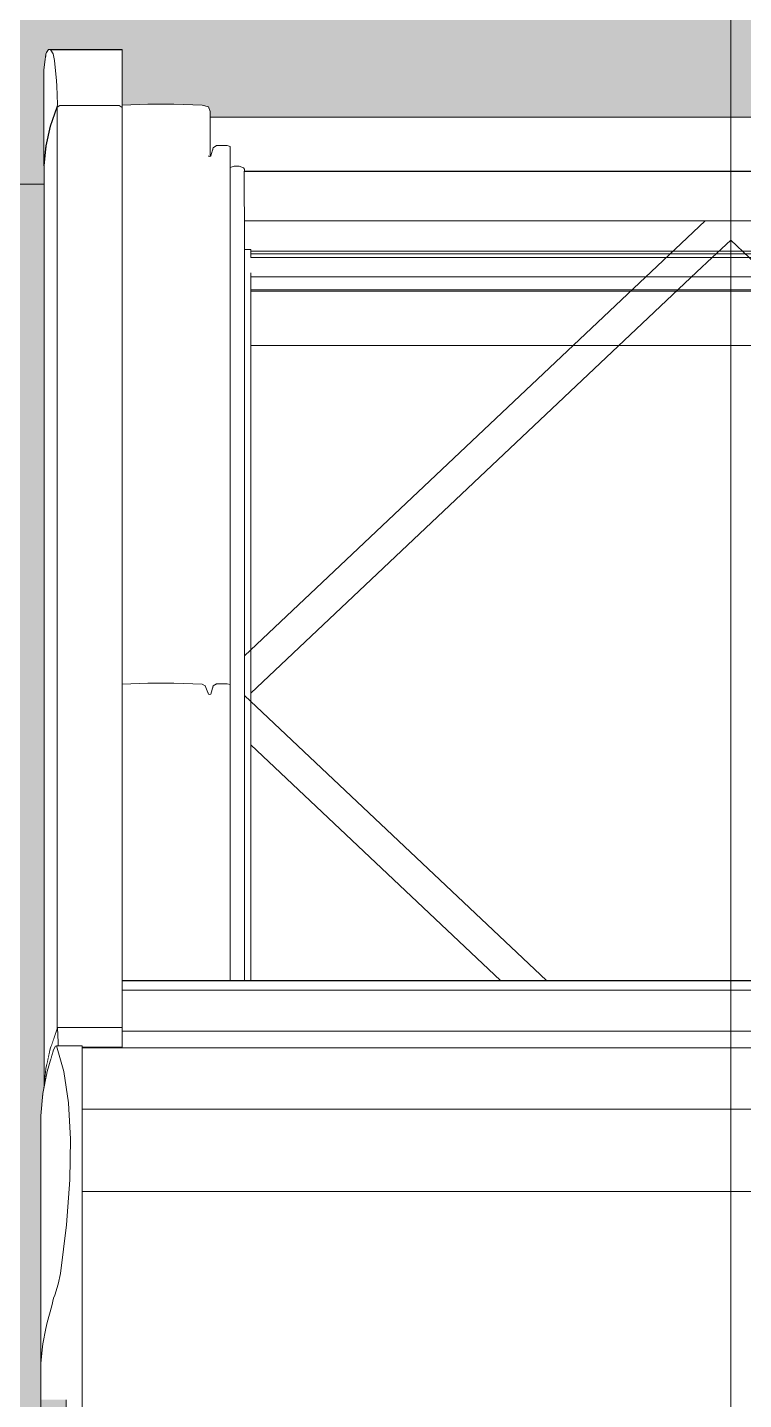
# Model space of a CAD drawing. Header units: metres. Extents: x -208 to 1512, y -277 to 123.
# Drawn here: x 16.206 to 16.65, y -2.953 to -2.102 of the extents above; entities that cross this region are included whole.
import ezdxf

# ---------------------------------------------------------------- set-up
doc = ezdxf.new("R2010")
doc.units = ezdxf.units.M
doc.header["$MEASUREMENT"] = 0
doc.linetypes.add('Wipeout_Contour', pattern=[1, 0, -1])
doc.layers.add('325 Dachfenster', color=7, linetype='Continuous')
doc.layers.add('330 Dachaufbau', color=7, linetype='Continuous')

# ---------------------------------------------------------------- blocks, each defined once
blk = doc.blocks.new('Dachfläche_22_4', base_point=(12.655, -4.6))
at = {"layer": '330 Dachaufbau', "linetype": 'Continuous', "lineweight": 0, "true_color": 0x000000}
h = blk.add_hatch(color=18, dxfattribs=at)
h.paths.add_polyline_path([(18.84003, -4.5), (18.83988, -4.54333), (18.83969, -4.6), (18.97043, -4.6), (18.98599, 0.07), (17.955, 0.07), (17.955, -0.77152), (16.205, -0.77152), (16.205, 0.07), (15.195, 0.07), (15.195, -0.4), (15.505, -0.4), (15.505, -0.73528), (12.655, -0.73528), (12.655, -4.5)])
h.paths.add_polyline_path([(17.93, -3.79873), (16.23, -3.79873), (16.23, -2.1975), (17.93, -2.1975)], flags=0)
h.paths.add_polyline_path([(14.99185, -2.1975), (14.99185, -3.79873), (13.29185, -3.79873), (13.29185, -2.1975)], flags=0)
at = {"color": 254, "linetype": 'Wipeout_Contour', "lineweight": 0, "ltscale": 68.932781}
blk.add_wipeout([(17.93, -2.22224), (17.93, -2.1975), (16.23, -2.1975), (16.23, -2.22224)], dxfattribs=at).dxf.layer = '330 Dachaufbau'
at = {"color": 254, "linetype": 'Wipeout_Contour', "lineweight": 0, "ltscale": 68.962485}
blk.add_wipeout([(17.93, -2.27528), (17.93, -2.2576), (16.23, -2.2576), (16.23, -2.27528)], dxfattribs=at).dxf.layer = '330 Dachaufbau'
at = {"layer": '330 Dachaufbau', "color": 7, "linetype": 'Continuous', "lineweight": 18, "flags": 128}
for points in [[(17.93, -2.1975), (16.23, -2.1975)], [(16.23, -2.27528), (17.93, -2.27528)]]:
    blk.add_lwpolyline(points, dxfattribs=at)
at = {"color": 254, "linetype": 'Wipeout_Contour', "lineweight": 0, "ltscale": 68.948603}
blk.add_wipeout([(17.93, -2.2576), (17.93, -2.22224), (16.23, -2.22224), (16.23, -2.2576)], dxfattribs=at).dxf.layer = '330 Dachaufbau'
at = {"layer": '330 Dachaufbau', "color": 7, "linetype": 'Continuous', "lineweight": 18, "flags": 128}
blk.add_lwpolyline([(16.23, -2.1975), (16.23, -3.79873)], dxfattribs=at)
blk = doc.blocks.new('DF Marker 27[474]_4', base_point=(16.64185, -2.22182))
at = {"layer": '325 Dachfenster', "color": 7, "linetype": 'Continuous', "lineweight": 13}
blk.add_line((16.64185, 1.53443), (16.64185, -4.11337), dxfattribs=at)
blk = doc.blocks.new('VELUX SlopeRoofBundle[16]_4')
at = {"color": 254, "linetype": 'Wipeout_Contour', "lineweight": 0, "ltscale": 65.760954}
blk.add_wipeout([(16.22415, -2.13852), (16.22415, -2.15157), (16.22458, -2.15046), (16.22466, -2.15004)], dxfattribs=at).dxf.layer = '325 Dachfenster'
at = {"color": 254, "linetype": 'Wipeout_Contour', "lineweight": 0, "ltscale": 134.351918}
blk.add_wipeout([(16.34035, -2.2132), (16.34045, -2.21347), (16.34045, -2.21425), (16.94325, -2.21425), (16.94325, -2.21347), (16.94335, -2.2132), (16.94335, -2.21235), (16.34035, -2.21235)], dxfattribs=at).dxf.layer = '325 Dachfenster'
at = {"color": 254, "linetype": 'Wipeout_Contour', "lineweight": 0, "ltscale": 67.192939}
blk.add_wipeout([(16.34045, -2.22217), (16.94325, -2.22217), (16.94325, -2.2221), (16.34045, -2.2221)], dxfattribs=at).dxf.layer = '325 Dachfenster'
at = {"color": 254, "linetype": 'Wipeout_Contour', "lineweight": 0, "ltscale": 65.9504}
blk.add_wipeout([(16.28055, -2.50891), (16.26465, -2.50942), (16.26465, -2.69331), (16.28055, -2.69331)], dxfattribs=at).dxf.layer = '325 Dachfenster'
at = {"color": 254, "linetype": 'Wipeout_Contour', "lineweight": 0, "ltscale": 66.119308}
blk.add_wipeout([(16.31435, -2.50947), (16.31435, -2.69331), (16.31615, -2.69331), (16.31615, -2.51053)], dxfattribs=at).dxf.layer = '325 Dachfenster'
at = {"color": 254, "linetype": 'Wipeout_Contour', "lineweight": 0, "ltscale": 66.179732}
blk.add_wipeout([(16.32975, -2.50919), (16.32975, -2.69331), (16.33165, -2.69331), (16.33165, -2.50968)], dxfattribs=at).dxf.layer = '325 Dachfenster'
at = {"color": 254, "linetype": 'Wipeout_Contour', "lineweight": 0, "ltscale": 82.217731}
blk.add_wipeout([(16.21425, -2.93084), (16.2152, -2.92221), (16.21555, -2.91864), (16.21555, -2.76329), (16.21425, -2.77719)], dxfattribs=at).dxf.layer = '325 Dachfenster'
at = {"color": 254, "linetype": 'Wipeout_Contour', "lineweight": 0, "ltscale": 66.001471}
blk.add_wipeout([(16.21424, -2.94434), (16.21423, -2.95311), (16.23985, -2.95311), (16.23985, -2.94434)], dxfattribs=at).dxf.layer = '325 Dachfenster'
at = {"color": 254, "linetype": 'Wipeout_Contour', "lineweight": 0, "ltscale": 67.18753}
blk.add_wipeout([(16.34035, -2.21235), (16.94335, -2.21235), (16.94335, -2.2115), (16.34035, -2.2115)], dxfattribs=at).dxf.layer = '325 Dachfenster'
at = {"color": 254, "linetype": 'Wipeout_Contour', "lineweight": 0, "ltscale": 67.192207}
blk.add_wipeout([(16.34045, -2.21934), (16.34045, -2.2221), (16.94325, -2.2221), (16.94325, -2.21934)], dxfattribs=at).dxf.layer = '325 Dachfenster'
at = {"color": 254, "linetype": 'Wipeout_Contour', "lineweight": 0, "ltscale": 66.080564}
blk.add_wipeout([(16.29675, -2.50891), (16.29675, -2.69331), (16.31435, -2.69331), (16.31435, -2.50947)], dxfattribs=at).dxf.layer = '325 Dachfenster'
at = {"color": 254, "linetype": 'Wipeout_Contour', "lineweight": 0, "ltscale": 82.206001}
blk.add_wipeout([(16.21555, -2.76329), (16.21555, -2.91864), (16.21747, -2.90906), (16.21815, -2.90528), (16.21815, -2.74963)], dxfattribs=at).dxf.layer = '325 Dachfenster'
at = {"color": 254, "linetype": 'Wipeout_Contour', "lineweight": 0, "ltscale": 67.647516}
blk.add_wipeout([(16.23985, -2.95926), (17.04385, -2.95926), (17.04385, -2.95177), (16.23985, -2.95177)], dxfattribs=at).dxf.layer = '325 Dachfenster'
at = {"color": 254, "linetype": 'Wipeout_Contour', "lineweight": 0, "ltscale": 67.189046}
blk.add_wipeout([(16.34045, -2.21531), (16.94325, -2.21531), (16.94325, -2.21425), (16.34045, -2.21425)], dxfattribs=at).dxf.layer = '325 Dachfenster'
at = {"color": 254, "linetype": 'Wipeout_Contour', "lineweight": 0, "ltscale": 66.013343}
blk.add_wipeout([(16.28055, -2.69331), (16.29675, -2.69331), (16.29675, -2.50891), (16.28055, -2.50891)], dxfattribs=at).dxf.layer = '325 Dachfenster'
at = {"color": 254, "linetype": 'Wipeout_Contour', "lineweight": 0, "ltscale": 66.130721}
blk.add_wipeout([(16.31615, -2.51053), (16.31615, -2.69331), (16.31815, -2.69331), (16.31815, -2.51569)], dxfattribs=at).dxf.layer = '325 Dachfenster'
at = {"color": 254, "linetype": 'Wipeout_Contour', "lineweight": 0, "ltscale": 132.041286}
blk.add_wipeout([(16.21422, -2.86684), (16.21422, -2.95834), (16.21422, -2.96046), (16.21423, -2.95311), (16.21424, -2.94434), (16.21425, -2.93084), (16.21425, -2.81162), (16.21425, -2.79316)], dxfattribs=at).dxf.layer = '325 Dachfenster'
at = {"color": 254, "linetype": 'Wipeout_Contour', "lineweight": 0, "ltscale": 65.7979}
blk.add_wipeout([(16.26465, -2.50942), (16.28055, -2.50891), (16.28055, -2.17519), (16.26465, -2.1757)], dxfattribs=at).dxf.layer = '325 Dachfenster'
at = {"color": 254, "linetype": 'Wipeout_Contour', "lineweight": 0, "ltscale": 67.189492}
blk.add_wipeout([(16.34045, -2.21531), (16.34045, -2.21595), (16.94325, -2.21595), (16.94325, -2.21531)], dxfattribs=at).dxf.layer = '325 Dachfenster'
at = {"color": 254, "linetype": 'Wipeout_Contour', "lineweight": 0, "ltscale": 66.136621}
blk.add_wipeout([(16.31895, -2.51591), (16.31895, -2.69331), (16.31975, -2.69331), (16.31975, -2.51562)], dxfattribs=at).dxf.layer = '325 Dachfenster'
at = {"color": 254, "linetype": 'Wipeout_Contour', "lineweight": 0, "ltscale": 82.216507}
blk.add_wipeout([(16.21815, -2.74963), (16.21815, -2.90528), (16.22114, -2.89492), (16.22225, -2.89025), (16.22225, -2.73614)], dxfattribs=at).dxf.layer = '325 Dachfenster'
at = {"color": 254, "linetype": 'Wipeout_Contour', "lineweight": 0, "ltscale": 65.994686}
blk.add_wipeout([(16.21425, -2.93402), (16.21424, -2.94434), (16.23985, -2.94434), (16.23985, -2.93402)], dxfattribs=at).dxf.layer = '325 Dachfenster'
at = {"layer": '325 Dachfenster', "linetype": 'Continuous', "lineweight": 0, "flags": 128}
for points in [[(16.21425, -2.77853), (16.21425, -2.79316)], [(16.21422, -2.86684), (16.21425, -2.79316)]]:
    blk.add_lwpolyline(points, dxfattribs=at)
at = {"color": 254, "linetype": 'Wipeout_Contour', "lineweight": 0, "ltscale": 67.186012}
blk.add_wipeout([(16.34035, -2.2115), (16.94335, -2.2115), (16.94335, -2.20648), (16.34035, -2.20648)], dxfattribs=at).dxf.layer = '325 Dachfenster'
at = {"color": 254, "linetype": 'Wipeout_Contour', "lineweight": 0, "ltscale": 67.190761}
blk.add_wipeout([(16.34045, -2.21934), (16.94325, -2.21934), (16.94325, -2.21666), (16.34045, -2.21666)], dxfattribs=at).dxf.layer = '325 Dachfenster'
at = {"color": 254, "linetype": 'Wipeout_Contour', "lineweight": 0, "ltscale": 66.133433}
blk.add_wipeout([(16.31815, -2.51569), (16.31815, -2.69331), (16.31895, -2.69331), (16.31895, -2.51591)], dxfattribs=at).dxf.layer = '325 Dachfenster'
at = {"color": 254, "linetype": 'Wipeout_Contour', "lineweight": 0, "ltscale": 198.423023}
blk.add_wipeout([(16.22225, -2.73614), (16.22225, -2.89025), (16.22302, -2.88834), (16.2251, -2.88148), (16.22642, -2.8749), (16.23016, -2.84478), (16.23224, -2.81692), (16.23267, -2.79154), (16.23139, -2.76905), (16.2285, -2.74968), (16.224, -2.73369), (16.22336, -2.73398)], dxfattribs=at).dxf.layer = '325 Dachfenster'
at = {"color": 254, "linetype": 'Wipeout_Contour', "lineweight": 0, "ltscale": 65.885989}
blk.add_wipeout([(16.21745, -2.74788), (16.21615, -2.76012), (16.21615, -2.76014), (16.21745, -2.75331)], dxfattribs=at).dxf.layer = '325 Dachfenster'
at = {"color": 254, "linetype": 'Wipeout_Contour', "lineweight": 0, "ltscale": 82.961972}
blk.add_wipeout([(16.21425, -2.93402), (16.23985, -2.93402), (16.23985, -2.92221), (16.2152, -2.92221), (16.21425, -2.93084)], dxfattribs=at).dxf.layer = '325 Dachfenster'
at = {"color": 254, "linetype": 'Wipeout_Contour', "lineweight": 0, "ltscale": 67.641852}
blk.add_wipeout([(17.04385, -2.94307), (16.23985, -2.94307), (16.23985, -2.95177), (17.04385, -2.95177)], dxfattribs=at).dxf.layer = '325 Dachfenster'
at = {"color": 254, "linetype": 'Wipeout_Contour', "lineweight": 0, "ltscale": 67.189848}
blk.add_wipeout([(16.34045, -2.21595), (16.34045, -2.21666), (16.94325, -2.21666), (16.94325, -2.21595)], dxfattribs=at).dxf.layer = '325 Dachfenster'
at = {"color": 254, "linetype": 'Wipeout_Contour', "lineweight": 0, "ltscale": 66.143292}
blk.add_wipeout([(16.31975, -2.51562), (16.31975, -2.69331), (16.32105, -2.69331), (16.32105, -2.51046)], dxfattribs=at).dxf.layer = '325 Dachfenster'
at = {"color": 254, "linetype": 'Wipeout_Contour', "lineweight": 0, "ltscale": 65.603653}
blk.add_wipeout([(16.23985, -2.73369), (16.224, -2.73369), (16.2285, -2.74968), (16.23985, -2.74968)], dxfattribs=at).dxf.layer = '325 Dachfenster'
at = {"color": 254, "linetype": 'Wipeout_Contour', "lineweight": 0, "ltscale": 65.691355}
blk.add_wipeout([(16.23016, -2.84478), (16.22642, -2.8749), (16.23985, -2.8749), (16.23985, -2.84478)], dxfattribs=at).dxf.layer = '325 Dachfenster'
at = {"color": 254, "linetype": 'Wipeout_Contour', "lineweight": 0, "ltscale": 82.886894}
blk.add_wipeout([(16.21555, -2.91864), (16.2152, -2.92221), (16.23985, -2.92221), (16.23985, -2.90906), (16.21747, -2.90906)], dxfattribs=at).dxf.layer = '325 Dachfenster'
at = {"color": 254, "linetype": 'Wipeout_Contour', "lineweight": 0, "ltscale": 67.635245}
blk.add_wipeout([(17.04385, -2.93282), (16.23985, -2.93282), (16.23985, -2.94307), (17.04385, -2.94307)], dxfattribs=at).dxf.layer = '325 Dachfenster'
at = {"color": 254, "linetype": 'Wipeout_Contour', "lineweight": 0, "ltscale": 66.146398}
blk.add_wipeout([(16.32105, -2.69331), (16.32315, -2.69331), (16.32315, -2.50919), (16.32105, -2.51046)], dxfattribs=at).dxf.layer = '325 Dachfenster'
at = {"color": 254, "linetype": 'Wipeout_Contour', "lineweight": 0, "ltscale": 82.564055}
blk.add_wipeout([(16.21745, -2.75331), (16.21815, -2.74963), (16.22015, -2.74305), (16.22015, -2.73571), (16.21745, -2.74788)], dxfattribs=at).dxf.layer = '325 Dachfenster'
at = {"color": 254, "linetype": 'Wipeout_Contour', "lineweight": 0, "ltscale": 65.953516}
blk.add_wipeout([(16.23985, -2.73461), (16.23985, -2.7349), (16.26465, -2.7349), (16.26465, -2.73461)], dxfattribs=at).dxf.layer = '325 Dachfenster'
at = {"color": 254, "linetype": 'Wipeout_Contour', "lineweight": 0, "ltscale": 65.651763}
blk.add_wipeout([(16.2285, -2.74968), (16.23139, -2.76905), (16.23985, -2.76905), (16.23985, -2.74968)], dxfattribs=at).dxf.layer = '325 Dachfenster'
at = {"color": 254, "linetype": 'Wipeout_Contour', "lineweight": 0, "ltscale": 82.796821}
blk.add_wipeout([(16.21815, -2.90528), (16.21747, -2.90906), (16.23985, -2.90906), (16.23985, -2.89492), (16.22114, -2.89492)], dxfattribs=at).dxf.layer = '325 Dachfenster'
at = {"color": 254, "linetype": 'Wipeout_Contour', "lineweight": 0, "ltscale": 67.627599}
blk.add_wipeout([(17.04385, -2.92108), (16.23985, -2.92108), (16.23985, -2.93282), (17.04385, -2.93282)], dxfattribs=at).dxf.layer = '325 Dachfenster'
at = {"layer": '325 Dachfenster', "linetype": 'Continuous', "lineweight": 0, "flags": 128}
blk.add_lwpolyline([(16.21422, -2.86684), (16.21422, -2.95834)], dxfattribs=at)
at = {"color": 254, "linetype": 'Wipeout_Contour', "lineweight": 0, "ltscale": 65.975658}
blk.add_wipeout([(16.31815, -2.18197), (16.31615, -2.17681), (16.31615, -2.51053), (16.31815, -2.51569)], dxfattribs=at).dxf.layer = '325 Dachfenster'
at = {"color": 254, "linetype": 'Wipeout_Contour', "lineweight": 0, "ltscale": 66.162569}
blk.add_wipeout([(16.32975, -2.50919), (16.32315, -2.50919), (16.32315, -2.69331), (16.32975, -2.69331)], dxfattribs=at).dxf.layer = '325 Dachfenster'
at = {"color": 254, "linetype": 'Wipeout_Contour', "lineweight": 0, "ltscale": 114.449141}
blk.add_wipeout([(16.22415, -2.72376), (16.22015, -2.73571), (16.22015, -2.74305), (16.22225, -2.73614), (16.22336, -2.73398), (16.224, -2.73369), (16.22415, -2.73369)], dxfattribs=at).dxf.layer = '325 Dachfenster'
at = {"color": 254, "linetype": 'Wipeout_Contour', "lineweight": 0, "ltscale": 65.771942}
blk.add_wipeout([(16.23139, -2.76905), (16.23267, -2.79154), (16.23985, -2.79154), (16.23985, -2.76905)], dxfattribs=at).dxf.layer = '325 Dachfenster'
at = {"color": 254, "linetype": 'Wipeout_Contour', "lineweight": 0, "ltscale": 82.754429}
blk.add_wipeout([(16.22225, -2.89025), (16.22114, -2.89492), (16.23985, -2.89492), (16.23985, -2.88834), (16.22302, -2.88834)], dxfattribs=at).dxf.layer = '325 Dachfenster'
at = {"color": 254, "linetype": 'Wipeout_Contour', "lineweight": 0, "ltscale": 65.928328}
blk.add_wipeout([(16.29675, -2.17519), (16.29675, -2.50891), (16.31435, -2.50947), (16.31435, -2.17575)], dxfattribs=at).dxf.layer = '325 Dachfenster'
at = {"color": 254, "linetype": 'Wipeout_Contour', "lineweight": 0, "ltscale": 66.027615}
blk.add_wipeout([(16.32975, -2.1755), (16.32975, -2.50919), (16.33165, -2.50968), (16.33165, -2.176)], dxfattribs=at).dxf.layer = '325 Dachfenster'
at = {"color": 254, "linetype": 'Wipeout_Contour', "lineweight": 0, "ltscale": 98.652842}
blk.add_wipeout([(16.22415, -2.72376), (16.22415, -2.73369), (16.22505, -2.73369), (16.22505, -2.73166), (16.22469, -2.72249), (16.2246, -2.72258)], dxfattribs=at).dxf.layer = '325 Dachfenster'
at = {"color": 254, "linetype": 'Wipeout_Contour', "lineweight": 0, "ltscale": 67.515857}
blk.add_wipeout([(16.23985, -2.75102), (16.23985, -2.77223), (17.04385, -2.77223), (17.04385, -2.75102)], dxfattribs=at).dxf.layer = '325 Dachfenster'
at = {"color": 254, "linetype": 'Wipeout_Contour', "lineweight": 0, "ltscale": 65.881566}
blk.add_wipeout([(16.23985, -2.79154), (16.23267, -2.79154), (16.23224, -2.81692), (16.23985, -2.81692)], dxfattribs=at).dxf.layer = '325 Dachfenster'
at = {"color": 254, "linetype": 'Wipeout_Contour', "lineweight": 0, "ltscale": 65.853453}
blk.add_wipeout([(16.22302, -2.88834), (16.23985, -2.88834), (16.23985, -2.88148), (16.2251, -2.88148)], dxfattribs=at).dxf.layer = '325 Dachfenster'
at = {"color": 254, "linetype": 'Wipeout_Contour', "lineweight": 0, "ltscale": 67.609726}
blk.add_wipeout([(17.04385, -2.89407), (16.23985, -2.89407), (16.23985, -2.90814), (17.04385, -2.90814)], dxfattribs=at).dxf.layer = '325 Dachfenster'
at = {"color": 254, "linetype": 'Wipeout_Contour', "lineweight": 0, "ltscale": 65.86137}
blk.add_wipeout([(16.28055, -2.17519), (16.28055, -2.50891), (16.29675, -2.50891), (16.29675, -2.17519)], dxfattribs=at).dxf.layer = '325 Dachfenster'
at = {"color": 254, "linetype": 'Wipeout_Contour', "lineweight": 0, "ltscale": 65.966964}
blk.add_wipeout([(16.31435, -2.17575), (16.31435, -2.50947), (16.31615, -2.51053), (16.31615, -2.17681)], dxfattribs=at).dxf.layer = '325 Dachfenster'
at = {"color": 254, "linetype": 'Wipeout_Contour', "lineweight": 0, "ltscale": 65.910173}
blk.add_wipeout([(16.26465, -2.72249), (16.22469, -2.72249), (16.22505, -2.73166), (16.26465, -2.73166)], dxfattribs=at).dxf.layer = '325 Dachfenster'
at = {"color": 254, "linetype": 'Wipeout_Contour', "lineweight": 0, "ltscale": 67.522914}
blk.add_wipeout([(16.23985, -2.77223), (16.23985, -2.77308), (17.04385, -2.77308), (17.04385, -2.77223)], dxfattribs=at).dxf.layer = '325 Dachfenster'
at = {"color": 254, "linetype": 'Wipeout_Contour', "lineweight": 0, "ltscale": 65.739908}
blk.add_wipeout([(16.23016, -2.84478), (16.23985, -2.84478), (16.23985, -2.81692), (16.23224, -2.81692)], dxfattribs=at).dxf.layer = '325 Dachfenster'
at = {"color": 254, "linetype": 'Wipeout_Contour', "lineweight": 0, "ltscale": 65.886124}
blk.add_wipeout([(16.22642, -2.8749), (16.2251, -2.88148), (16.23985, -2.88148), (16.23985, -2.8749)], dxfattribs=at).dxf.layer = '325 Dachfenster'
at = {"color": 254, "linetype": 'Wipeout_Contour', "lineweight": 0, "ltscale": 67.602704}
blk.add_wipeout([(16.23985, -2.89407), (17.04385, -2.89407), (17.04385, -2.88799), (16.23985, -2.88799)], dxfattribs=at).dxf.layer = '325 Dachfenster'
at = {"color": 254, "linetype": 'Wipeout_Contour', "lineweight": 0, "ltscale": 67.619048}
blk.add_wipeout([(17.04385, -2.90814), (16.23985, -2.90814), (16.23985, -2.92108), (17.04385, -2.92108)], dxfattribs=at).dxf.layer = '325 Dachfenster'
at = {"color": 254, "linetype": 'Wipeout_Contour', "lineweight": 0, "ltscale": 65.692303}
blk.add_wipeout([(16.26465, -2.1757), (16.28055, -2.17519), (16.28055, -2.14987), (16.26465, -2.15039)], dxfattribs=at).dxf.layer = '325 Dachfenster'
at = {"color": 254, "linetype": 'Wipeout_Contour', "lineweight": 0, "ltscale": 99.539151}
blk.add_wipeout([(16.31825, -2.182), (16.31815, -2.18197), (16.31815, -2.51569), (16.31895, -2.51591), (16.31895, -2.18222), (16.31825, -2.18204)], dxfattribs=at).dxf.layer = '325 Dachfenster'
at = {"color": 254, "linetype": 'Wipeout_Contour', "lineweight": 0, "ltscale": 99.174808}
blk.add_wipeout([(16.22505, -2.73166), (16.22505, -2.73369), (16.23985, -2.73369), (16.23985, -2.73461), (16.26465, -2.73461), (16.26465, -2.73166)], dxfattribs=at).dxf.layer = '325 Dachfenster'
at = {"color": 254, "linetype": 'Wipeout_Contour', "lineweight": 0, "ltscale": 67.564624}
blk.add_wipeout([(17.04385, -2.82399), (16.23985, -2.82399), (16.23985, -2.8457), (17.04385, -2.8457)], dxfattribs=at).dxf.layer = '325 Dachfenster'
at = {"color": 254, "linetype": 'Wipeout_Contour', "lineweight": 0, "ltscale": 67.598412}
blk.add_wipeout([(16.23985, -2.88799), (17.04385, -2.88799), (17.04385, -2.88155), (16.23985, -2.88155)], dxfattribs=at).dxf.layer = '325 Dachfenster'
at = {"color": 254, "linetype": 'Wipeout_Contour', "lineweight": 0, "ltscale": 232.112633}
blk.add_wipeout([(16.21615, -2.18793), (16.21635, -2.18808), (16.21635, -2.18793), (16.21765, -2.17569), (16.22035, -2.16352), (16.22435, -2.15157), (16.22615, -2.15061), (16.26295, -2.15061), (16.26465, -2.15186), (16.26465, -2.15046), (16.22458, -2.15046), (16.22415, -2.15157), (16.22015, -2.16352), (16.21745, -2.17569)], dxfattribs=at).dxf.layer = '325 Dachfenster'
at = {"color": 254, "linetype": 'Wipeout_Contour', "lineweight": 0, "ltscale": 65.75711}
blk.add_wipeout([(16.29675, -2.14987), (16.28055, -2.14987), (16.28055, -2.17519), (16.29675, -2.17519)], dxfattribs=at).dxf.layer = '325 Dachfenster'
at = {"color": 254, "linetype": 'Wipeout_Contour', "lineweight": 0, "ltscale": 65.98657}
blk.add_wipeout([(16.31895, -2.18222), (16.31895, -2.51591), (16.31975, -2.51562), (16.31975, -2.18194)], dxfattribs=at).dxf.layer = '325 Dachfenster'
at = {"color": 254, "linetype": 'Wipeout_Contour', "lineweight": 0, "ltscale": 67.493973}
blk.add_wipeout([(16.26465, -2.73042), (17.01905, -2.73042), (17.01905, -2.72811), (16.26465, -2.72811)], dxfattribs=at).dxf.layer = '325 Dachfenster'
at = {"color": 254, "linetype": 'Wipeout_Contour', "lineweight": 0, "ltscale": 67.503568}
blk.add_wipeout([(16.23985, -2.7349), (16.23985, -2.75102), (17.04385, -2.75102), (17.04385, -2.7349)], dxfattribs=at).dxf.layer = '325 Dachfenster'
at = {"color": 254, "linetype": 'Wipeout_Contour', "lineweight": 0, "ltscale": 67.54782}
blk.add_wipeout([(17.04385, -2.79656), (16.23985, -2.79656), (16.23985, -2.82293), (17.04385, -2.82293)], dxfattribs=at).dxf.layer = '325 Dachfenster'
at = {"color": 254, "linetype": 'Wipeout_Contour', "lineweight": 0, "ltscale": 67.58215}
blk.add_wipeout([(16.23985, -2.8457), (16.23985, -2.87547), (17.04385, -2.87547), (17.04385, -2.8457)], dxfattribs=at).dxf.layer = '325 Dachfenster'
at = {"color": 254, "linetype": 'Wipeout_Contour', "lineweight": 0, "ltscale": 81.66581}
blk.add_wipeout([(16.21615, -2.12852), (16.21615, -2.18793), (16.21745, -2.17569), (16.21745, -2.11886), (16.21692, -2.12203)], dxfattribs=at).dxf.layer = '325 Dachfenster'
at = {"color": 254, "linetype": 'Wipeout_Contour', "lineweight": 0, "ltscale": 65.988262}
blk.add_wipeout([(16.31975, -2.18194), (16.31975, -2.51562), (16.32105, -2.51046), (16.32105, -2.17678)], dxfattribs=at).dxf.layer = '325 Dachfenster'
at = {"color": 254, "linetype": 'Wipeout_Contour', "lineweight": 0, "ltscale": 67.531193}
blk.add_wipeout([(16.23985, -2.77308), (16.23985, -2.79656), (17.04385, -2.79656), (17.04385, -2.77308)], dxfattribs=at).dxf.layer = '325 Dachfenster'
at = {"color": 254, "linetype": 'Wipeout_Contour', "lineweight": 0, "ltscale": 67.556764}
blk.add_wipeout([(16.23985, -2.82321), (16.23985, -2.82378), (17.04385, -2.82378), (17.04385, -2.82321)], dxfattribs=at).dxf.layer = '325 Dachfenster'
at = {"color": 254, "linetype": 'Wipeout_Contour', "lineweight": 0, "ltscale": 67.594121}
blk.add_wipeout([(17.04385, -2.87547), (16.23985, -2.87547), (16.23985, -2.88155), (17.04385, -2.88155)], dxfattribs=at).dxf.layer = '325 Dachfenster'
at = {"layer": '325 Dachfenster', "linetype": 'Continuous', "lineweight": 0, "flags": 128}
for points in [[(16.31615, -2.51053), (16.31435, -2.50947)], [(16.31895, -2.51591), (16.31815, -2.51569)], [(16.31975, -2.51562), (16.31895, -2.51591)], [(16.23985, -2.77308), (17.04385, -2.77308)]]:
    blk.add_lwpolyline(points, dxfattribs=at)
at = {"color": 254, "linetype": 'Wipeout_Contour', "lineweight": 0, "ltscale": 98.267395}
blk.add_wipeout([(16.21745, -2.17569), (16.22015, -2.16352), (16.22015, -2.11619), (16.21916, -2.11589), (16.21785, -2.11774), (16.21745, -2.11886)], dxfattribs=at).dxf.layer = '325 Dachfenster'
at = {"color": 254, "linetype": 'Wipeout_Contour', "lineweight": 0, "ltscale": 65.993929}
blk.add_wipeout([(16.32315, -2.1755), (16.32105, -2.17678), (16.32105, -2.51046), (16.32315, -2.50919)], dxfattribs=at).dxf.layer = '325 Dachfenster'
at = {"color": 254, "linetype": 'Wipeout_Contour', "lineweight": 0, "ltscale": 67.557022}
blk.add_wipeout([(17.04385, -2.82378), (16.23985, -2.82378), (16.23985, -2.82399), (17.04385, -2.82399)], dxfattribs=at).dxf.layer = '325 Dachfenster'
at = {"layer": '325 Dachfenster', "linetype": 'Continuous', "lineweight": 0, "flags": 128}
blk.add_lwpolyline([(16.31815, -2.51569), (16.31615, -2.51053)], dxfattribs=at)
at = {"color": 254, "linetype": 'Wipeout_Contour', "lineweight": 0, "ltscale": 65.534277}
blk.add_wipeout([(16.22282, -2.1228), (16.22403, -2.13533), (16.26465, -2.13533), (16.26465, -2.1228)], dxfattribs=at).dxf.layer = '325 Dachfenster'
at = {"color": 254, "linetype": 'Wipeout_Contour', "lineweight": 0, "ltscale": 49.828371}
blk.add_wipeout([(16.31435, -2.17575), (16.31815, -2.1515), (16.31435, -2.15044)], dxfattribs=at).dxf.layer = '325 Dachfenster'
at = {"color": 254, "linetype": 'Wipeout_Contour', "lineweight": 0, "ltscale": 81.855329}
blk.add_wipeout([(16.21635, -2.18793), (16.21635, -2.75824), (16.21745, -2.74788), (16.21765, -2.74698), (16.21765, -2.17569)], dxfattribs=at).dxf.layer = '325 Dachfenster'
at = {"color": 254, "linetype": 'Wipeout_Contour', "lineweight": 0, "ltscale": 66.011102}
blk.add_wipeout([(16.32975, -2.1755), (16.32315, -2.1755), (16.32315, -2.50919), (16.32975, -2.50919)], dxfattribs=at).dxf.layer = '325 Dachfenster'
at = {"color": 254, "linetype": 'Wipeout_Contour', "lineweight": 0, "ltscale": 67.556476}
blk.add_wipeout([(16.23985, -2.82293), (16.23985, -2.82321), (17.04385, -2.82321), (17.04385, -2.82293)], dxfattribs=at).dxf.layer = '325 Dachfenster'
at = {"layer": '325 Dachfenster', "linetype": 'Continuous', "lineweight": 0, "flags": 128}
for points in [[(16.32315, -2.50919), (16.32105, -2.51046)], [(16.32105, -2.51046), (16.31975, -2.51562)], [(16.23985, -2.96046), (16.23985, -2.95311), (16.23985, -2.94434), (16.23985, -2.93402), (16.23985, -2.92221), (16.23985, -2.90906), (16.23985, -2.89492), (16.23985, -2.88834), (16.23985, -2.88148), (16.23985, -2.8749), (16.23985, -2.84478), (16.23985, -2.81692), (16.23985, -2.79154), (16.23985, -2.76905), (16.23985, -2.74968), (16.23985, -2.73369)], [(16.21615, -2.76012), (16.21615, -2.76014)], [(16.23985, -2.82399), (17.04385, -2.82399)]]:
    blk.add_lwpolyline(points, dxfattribs=at)
at = {"color": 254, "linetype": 'Wipeout_Contour', "lineweight": 0, "ltscale": 130.643944}
blk.add_wipeout([(16.22015, -2.11619), (16.22015, -2.16352), (16.22415, -2.15157), (16.22415, -2.13852), (16.22403, -2.13533), (16.22282, -2.1228), (16.22186, -2.11859), (16.22045, -2.11624)], dxfattribs=at).dxf.layer = '325 Dachfenster'
at = {"color": 254, "linetype": 'Wipeout_Contour', "lineweight": 0, "ltscale": 49.482497}
blk.add_wipeout([(16.31815, -2.1515), (16.31435, -2.17575), (16.31615, -2.17681)], dxfattribs=at).dxf.layer = '325 Dachfenster'
at = {"color": 254, "linetype": 'Wipeout_Contour', "lineweight": 0, "ltscale": 235.247774}
blk.add_wipeout([(16.33165, -2.18898), (16.33405, -2.18816), (16.33715, -2.18823), (16.33995, -2.18936), (16.34045, -2.19021), (16.34045, -2.19134), (16.94325, -2.19134), (16.94325, -2.19021), (16.94375, -2.18936), (16.94655, -2.18823), (16.94965, -2.18816), (16.95205, -2.18898), (16.95205, -2.18441), (16.33165, -2.18441)], dxfattribs=at).dxf.layer = '325 Dachfenster'
at = {"color": 254, "linetype": 'Wipeout_Contour', "lineweight": 0, "ltscale": 65.534064}
blk.add_wipeout([(16.26465, -2.11859), (16.22186, -2.11859), (16.22282, -2.1228), (16.26465, -2.1228)], dxfattribs=at).dxf.layer = '325 Dachfenster'
at = {"color": 254, "linetype": 'Wipeout_Contour', "lineweight": 0, "ltscale": 82.380409}
blk.add_wipeout([(16.22403, -2.13533), (16.22415, -2.13852), (16.22466, -2.15004), (16.26465, -2.15004), (16.26465, -2.13533)], dxfattribs=at).dxf.layer = '325 Dachfenster'
at = {"color": 254, "linetype": 'Wipeout_Contour', "lineweight": 0, "ltscale": 65.52458}
blk.add_wipeout([(16.31815, -2.1515), (16.31615, -2.17681), (16.31815, -2.1819), (16.31915, -2.15426)], dxfattribs=at).dxf.layer = '325 Dachfenster'
at = {"color": 254, "linetype": 'Wipeout_Contour', "lineweight": 0, "ltscale": 81.777673}
blk.add_wipeout([(16.21765, -2.17569), (16.21765, -2.74698), (16.22015, -2.73571), (16.22035, -2.73511), (16.22035, -2.16352)], dxfattribs=at).dxf.layer = '325 Dachfenster'
at = {"color": 254, "linetype": 'Wipeout_Contour', "lineweight": 0, "ltscale": 67.179669}
blk.add_wipeout([(16.34035, -2.20216), (16.94335, -2.20216), (16.94335, -2.19156), (16.34035, -2.19156)], dxfattribs=at).dxf.layer = '325 Dachfenster'
at = {"color": 254, "linetype": 'Wipeout_Contour', "lineweight": 0, "ltscale": 82.398006}
blk.add_wipeout([(16.21916, -2.11589), (16.22015, -2.11619), (16.22045, -2.11624), (16.26465, -2.11624), (16.26465, -2.11589)], dxfattribs=at).dxf.layer = '325 Dachfenster'
at = {"color": 254, "linetype": 'Wipeout_Contour', "lineweight": 0, "ltscale": 65.574073}
blk.add_wipeout([(16.22458, -2.15046), (16.26465, -2.15046), (16.26465, -2.15004), (16.22466, -2.15004)], dxfattribs=at).dxf.layer = '325 Dachfenster'
at = {"color": 254, "linetype": 'Wipeout_Contour', "lineweight": 0, "ltscale": 116.082443}
blk.add_wipeout([(16.31815, -2.1819), (16.31818, -2.18198), (16.31825, -2.182), (16.31825, -2.18204), (16.31895, -2.18222), (16.31915, -2.18215), (16.31915, -2.15426)], dxfattribs=at).dxf.layer = '325 Dachfenster'
at = {"color": 254, "linetype": 'Wipeout_Contour', "lineweight": 0, "ltscale": 67.176746}
blk.add_wipeout([(16.34035, -2.19156), (16.94335, -2.19156), (16.94335, -2.19134), (16.34035, -2.19134)], dxfattribs=at).dxf.layer = '325 Dachfenster'
at = {"color": 254, "linetype": 'Wipeout_Contour', "lineweight": 0, "ltscale": 67.183543}
blk.add_wipeout([(16.34035, -2.20216), (16.34035, -2.20648), (16.94335, -2.20648), (16.94335, -2.20216)], dxfattribs=at).dxf.layer = '325 Dachfenster'
at = {"color": 254, "linetype": 'Wipeout_Contour', "lineweight": 0, "ltscale": 65.520787}
blk.add_wipeout([(16.26465, -2.11624), (16.22045, -2.11624), (16.22186, -2.11859), (16.26465, -2.11859)], dxfattribs=at).dxf.layer = '325 Dachfenster'
at = {"color": 254, "linetype": 'Wipeout_Contour', "lineweight": 0, "ltscale": 81.761646}
blk.add_wipeout([(16.22035, -2.16352), (16.22035, -2.73511), (16.22415, -2.72376), (16.22435, -2.72323), (16.22435, -2.15157)], dxfattribs=at).dxf.layer = '325 Dachfenster'
at = {"color": 254, "linetype": 'Wipeout_Contour', "lineweight": 0, "ltscale": 65.823143}
blk.add_wipeout([(16.31435, -2.15044), (16.29675, -2.14987), (16.29675, -2.17519), (16.31435, -2.17575)], dxfattribs=at).dxf.layer = '325 Dachfenster'
at = {"color": 254, "linetype": 'Wipeout_Contour', "lineweight": 0, "ltscale": 67.162825}
blk.add_wipeout([(16.31915, -2.1579), (16.31915, -2.16985), (16.96455, -2.16985), (16.96455, -2.1579)], dxfattribs=at).dxf.layer = '325 Dachfenster'
at = {"layer": '325 Dachfenster', "linetype": 'Continuous', "lineweight": 0, "flags": 128}
for points in [[(16.21916, -2.11589), (16.26465, -2.11589)], [(16.21615, -2.12852), (16.21615, -2.18793)], [(16.21615, -2.18793), (16.21635, -2.18808)], [(16.21635, -2.18793), (16.21635, -2.75824)], [(16.224, -2.73369), (16.2285, -2.74968), (16.23139, -2.76905), (16.23267, -2.79154), (16.23224, -2.81692), (16.23016, -2.84478), (16.22642, -2.8749), (16.2251, -2.88148), (16.22302, -2.88834), (16.22225, -2.89025), (16.22114, -2.89492), (16.21815, -2.90528), (16.21747, -2.90906), (16.21555, -2.91864), (16.2152, -2.92221), (16.21425, -2.93084), (16.21425, -2.93402), (16.21424, -2.94434), (16.21423, -2.95311), (16.21422, -2.96046)], [(16.22336, -2.73398), (16.22225, -2.73614), (16.21815, -2.74963), (16.21555, -2.76329), (16.21425, -2.77719), (16.21425, -2.77853)], [(16.22336, -2.73398), (16.224, -2.73369)], [(16.224, -2.73369), (16.23985, -2.73369)]]:
    blk.add_lwpolyline(points, dxfattribs=at)
at = {"color": 254, "linetype": 'Wipeout_Contour', "lineweight": 0, "ltscale": 99.41947}
blk.add_wipeout([(16.22435, -2.72323), (16.2246, -2.72258), (16.22469, -2.72249), (16.22615, -2.72249), (16.22615, -2.15061), (16.22435, -2.15157)], dxfattribs=at).dxf.layer = '325 Dachfenster'
at = {"color": 254, "linetype": 'Wipeout_Contour', "lineweight": 0, "ltscale": 67.159621}
blk.add_wipeout([(16.31915, -2.1579), (16.96455, -2.1579), (16.96455, -2.15783), (16.31915, -2.15783)], dxfattribs=at).dxf.layer = '325 Dachfenster'
at = {"color": 254, "linetype": 'Wipeout_Contour', "lineweight": 0, "ltscale": 65.055772}
blk.add_wipeout([(16.31815, -2.1819), (16.31615, -2.17681), (16.31815, -2.18197), (16.31818, -2.18198)], dxfattribs=at).dxf.layer = '325 Dachfenster'
at = {"layer": '325 Dachfenster', "linetype": 'Continuous', "lineweight": 0, "flags": 128}
for points in [[(16.31915, -2.15426), (16.31815, -2.1515)], [(16.31915, -2.15783), (16.96455, -2.15783)]]:
    blk.add_lwpolyline(points, dxfattribs=at)
at = {"color": 254, "linetype": 'Wipeout_Contour', "lineweight": 0, "ltscale": 65.750683}
blk.add_wipeout([(16.22615, -2.15061), (16.22615, -2.72249), (16.26295, -2.72249), (16.26295, -2.15061)], dxfattribs=at).dxf.layer = '325 Dachfenster'
at = {"color": 254, "linetype": 'Wipeout_Contour', "lineweight": 0, "ltscale": 268.681121}
blk.add_wipeout([(16.96455, -2.16985), (16.31915, -2.16985), (16.31915, -2.18215), (16.31975, -2.18194), (16.32105, -2.17678), (16.32315, -2.1755), (16.32975, -2.1755), (16.33165, -2.176), (16.33165, -2.18441), (16.95205, -2.18441), (16.95205, -2.176), (16.95395, -2.1755), (16.96055, -2.1755), (16.96265, -2.17678), (16.96395, -2.18194), (16.96455, -2.18215)], dxfattribs=at).dxf.layer = '325 Dachfenster'
at = {"layer": '325 Dachfenster', "linetype": 'Continuous', "lineweight": 0, "flags": 128}
for points in [[(16.21615, -2.12852), (16.21692, -2.12203), (16.21745, -2.11886), (16.21785, -2.11774), (16.21916, -2.11589), (16.22015, -2.11619), (16.22045, -2.11624), (16.22186, -2.11859), (16.22282, -2.1228), (16.22403, -2.13533), (16.22415, -2.13852), (16.22466, -2.15004)], [(16.22458, -2.15046), (16.22415, -2.15157), (16.22015, -2.16352), (16.21745, -2.17569), (16.21615, -2.18793)], [(16.21635, -2.18793), (16.21765, -2.17569), (16.22035, -2.16352), (16.22435, -2.15157)], [(16.22435, -2.15157), (16.22615, -2.15061)], [(16.22435, -2.15157), (16.22435, -2.72323)], [(16.22458, -2.15046), (16.22466, -2.15004)], [(16.31915, -2.18215), (16.31915, -2.15426)], [(16.31975, -2.18194), (16.32105, -2.17678)], [(16.32105, -2.17678), (16.32315, -2.1755)], [(16.32315, -2.1755), (16.32975, -2.1755), (16.33165, -2.176)], [(16.31818, -2.18198), (16.31815, -2.1819)], [(16.31825, -2.182), (16.31825, -2.18204)], [(16.31825, -2.18204), (16.31895, -2.18222)], [(16.31895, -2.18222), (16.31975, -2.18194)], [(16.21615, -2.76012), (16.21745, -2.74788), (16.22015, -2.73571), (16.22415, -2.72376), (16.2246, -2.72258)], [(16.2246, -2.72258), (16.22469, -2.72249)], [(16.22469, -2.72249), (16.22505, -2.73166), (16.22505, -2.73369)]]:
    blk.add_lwpolyline(points, dxfattribs=at)
at = {"color": 254, "linetype": 'Wipeout_Contour', "lineweight": 0, "ltscale": 65.826892}
blk.add_wipeout([(16.26295, -2.15061), (16.26295, -2.72249), (16.26465, -2.72249), (16.26465, -2.15186)], dxfattribs=at).dxf.layer = '325 Dachfenster'
at = {"color": 254, "linetype": 'Wipeout_Contour', "lineweight": 0, "ltscale": 66.099399}
blk.add_wipeout([(16.33165, -2.18898), (16.33165, -2.69331), (16.33405, -2.69331), (16.33405, -2.18816)], dxfattribs=at).dxf.layer = '325 Dachfenster'
at = {"layer": '325 Dachfenster', "linetype": 'Continuous', "lineweight": 0, "flags": 128}
for points in [[(16.26465, -2.15004), (16.26465, -2.13533), (16.26465, -2.1228), (16.26465, -2.11859), (16.26465, -2.11624), (16.26465, -2.11589)], [(16.22615, -2.15061), (16.26295, -2.15061)], [(16.26295, -2.15061), (16.26465, -2.15186)], [(16.31815, -2.1515), (16.31435, -2.15044), (16.29675, -2.14987), (16.28055, -2.14987), (16.26465, -2.15039)], [(16.26465, -2.15046), (16.26465, -2.15004)], [(16.26465, -2.15186), (16.26465, -2.15046)], [(16.31435, -2.50947), (16.29675, -2.50891), (16.28055, -2.50891), (16.26465, -2.50942)]]:
    blk.add_lwpolyline(points, dxfattribs=at)
at = {"color": 254, "linetype": 'Wipeout_Contour', "lineweight": 0, "ltscale": 66.110089}
blk.add_wipeout([(16.33405, -2.18816), (16.33405, -2.69331), (16.33715, -2.69331), (16.33715, -2.18823)], dxfattribs=at).dxf.layer = '325 Dachfenster'
at = {"color": 254, "linetype": 'Wipeout_Contour', "lineweight": 0, "ltscale": 67.475011}
blk.add_wipeout([(17.01905, -2.69918), (16.26465, -2.69918), (16.26465, -2.7007), (17.01905, -2.7007)], dxfattribs=at).dxf.layer = '325 Dachfenster'
at = {"color": 254, "linetype": 'Wipeout_Contour', "lineweight": 0, "ltscale": 67.483136}
blk.add_wipeout([(16.26465, -2.71427), (17.01905, -2.71427), (17.01905, -2.71077), (16.26465, -2.71077)], dxfattribs=at).dxf.layer = '325 Dachfenster'
at = {"color": 254, "linetype": 'Wipeout_Contour', "lineweight": 0, "ltscale": 67.492585}
blk.add_wipeout([(16.26465, -2.72616), (16.26465, -2.72811), (17.01905, -2.72811), (17.01905, -2.72616)], dxfattribs=at).dxf.layer = '325 Dachfenster'
at = {"layer": '325 Dachfenster', "linetype": 'Continuous', "lineweight": 0, "flags": 128}
blk.add_lwpolyline([(16.33165, -2.50968), (16.32975, -2.50919), (16.32315, -2.50919)], dxfattribs=at)
at = {"color": 254, "linetype": 'Wipeout_Contour', "lineweight": 0, "ltscale": 66.122163}
blk.add_wipeout([(16.33715, -2.18823), (16.33715, -2.69331), (16.33995, -2.69331), (16.33995, -2.18936)], dxfattribs=at).dxf.layer = '325 Dachfenster'
at = {"color": 254, "linetype": 'Wipeout_Contour', "lineweight": 0, "ltscale": 67.48547}
blk.add_wipeout([(16.26465, -2.71799), (17.01905, -2.71799), (17.01905, -2.71427), (16.26465, -2.71427)], dxfattribs=at).dxf.layer = '325 Dachfenster'
at = {"color": 254, "linetype": 'Wipeout_Contour', "lineweight": 0, "ltscale": 67.495625}
blk.add_wipeout([(16.26465, -2.73042), (16.26465, -2.73318), (17.01905, -2.73318), (17.01905, -2.73042)], dxfattribs=at).dxf.layer = '325 Dachfenster'
at = {"layer": '325 Dachfenster', "linetype": 'Continuous', "lineweight": 0, "flags": 128}
blk.add_lwpolyline([(16.33405, -2.18816), (16.33165, -2.18898)], dxfattribs=at)
at = {"color": 254, "linetype": 'Wipeout_Contour', "lineweight": 0, "ltscale": 130.265537}
blk.add_wipeout([(16.33995, -2.18936), (16.33995, -2.69331), (16.34045, -2.69331), (16.34045, -2.21347), (16.34035, -2.2132), (16.34035, -2.19134), (16.34045, -2.19134), (16.34045, -2.19021)], dxfattribs=at).dxf.layer = '325 Dachfenster'
at = {"color": 254, "linetype": 'Wipeout_Contour', "lineweight": 0, "ltscale": 67.487931}
blk.add_wipeout([(16.26465, -2.71799), (16.26465, -2.72187), (17.01905, -2.72187), (17.01905, -2.71799)], dxfattribs=at).dxf.layer = '325 Dachfenster'
at = {"color": 254, "linetype": 'Wipeout_Contour', "lineweight": 0, "ltscale": 67.497071}
blk.add_wipeout([(16.26465, -2.73318), (16.26465, -2.7349), (17.01905, -2.7349), (17.01905, -2.73318)], dxfattribs=at).dxf.layer = '325 Dachfenster'
at = {"layer": '325 Dachfenster', "linetype": 'Continuous', "lineweight": 0, "flags": 128}
for points in [[(16.33715, -2.18823), (16.33405, -2.18816)], [(16.33995, -2.18936), (16.33715, -2.18823)], [(16.34045, -2.19021), (16.33995, -2.18936)], [(16.34035, -2.19134), (16.34035, -2.19156)], [(16.34035, -2.19134), (16.94335, -2.19134)], [(16.34035, -2.19156), (16.34035, -2.20216), (16.34035, -2.20648), (16.34035, -2.2115), (16.34035, -2.21235), (16.34035, -2.2132)], [(16.34045, -2.19021), (16.34045, -2.19134)], [(16.23985, -2.73461), (16.26465, -2.73461)], [(16.23985, -2.7349), (17.04385, -2.7349)], [(16.26465, -2.73461), (16.26465, -2.7349)]]:
    blk.add_lwpolyline(points, dxfattribs=at)
at = {"color": 254, "linetype": 'Wipeout_Contour', "lineweight": 0, "ltscale": 50.236593}
blk.add_wipeout([(16.34045, -2.22217), (16.34045, -2.49183), (16.62598, -2.22217)], dxfattribs=at).dxf.layer = '325 Dachfenster'
at = {"color": 254, "linetype": 'Wipeout_Contour', "lineweight": 0, "ltscale": 67.491454}
blk.add_wipeout([(16.26465, -2.72616), (17.01905, -2.72616), (17.01905, -2.72464), (16.26465, -2.72464)], dxfattribs=at).dxf.layer = '325 Dachfenster'
at = {"color": 254, "linetype": 'Wipeout_Contour', "lineweight": 0, "ltscale": 134.722617}
blk.add_wipeout([(16.34045, -2.51658), (16.52759, -2.69331), (16.75611, -2.69331), (16.94325, -2.51658), (16.94325, -2.49183), (16.65773, -2.22217), (16.62598, -2.22217), (16.34045, -2.49183)], dxfattribs=at).dxf.layer = '325 Dachfenster'
at = {"color": 254, "linetype": 'Wipeout_Contour', "lineweight": 0, "ltscale": 67.489698}
blk.add_wipeout([(16.26465, -2.72245), (16.26465, -2.72295), (17.01905, -2.72295), (17.01905, -2.72245)], dxfattribs=at).dxf.layer = '325 Dachfenster'
at = {"layer": '325 Dachfenster', "linetype": 'Continuous', "lineweight": 0, "flags": 128}
for points in [[(16.34045, -2.2221), (16.94325, -2.2221)], [(16.62598, -2.22217), (16.34045, -2.49183)], [(16.34045, -2.22217), (16.94325, -2.22217)], [(16.64185, -2.23405), (16.65331, -2.24487), (16.66304, -2.25406), (16.93929, -2.51496)], [(16.34045, -2.23992), (16.34435, -2.23992)], [(16.34435, -2.23992), (16.34455, -2.24013)], [(16.34442, -2.24487), (16.93929, -2.24487)], [(16.34455, -2.24013), (16.34455, -2.24487)], [(16.34455, -2.24098), (16.93915, -2.24098)], [(16.34455, -2.24268), (16.93915, -2.24268)], [(16.34455, -2.25689), (16.93915, -2.25689)], [(16.34455, -2.26502), (16.93915, -2.26502)], [(16.34455, -2.2658), (16.93915, -2.2658)], [(16.34455, -2.29953), (16.93915, -2.29953)]]:
    blk.add_lwpolyline(points, dxfattribs=at)
at = {"color": 254, "linetype": 'Wipeout_Contour', "lineweight": 0, "ltscale": 50.435889}
blk.add_wipeout([(16.34045, -2.69331), (16.52759, -2.69331), (16.34045, -2.51658)], dxfattribs=at).dxf.layer = '325 Dachfenster'
at = {"color": 254, "linetype": 'Wipeout_Contour', "lineweight": 0, "ltscale": 67.490651}
blk.add_wipeout([(16.26465, -2.7237), (16.26465, -2.72464), (17.01905, -2.72464), (17.01905, -2.7237)], dxfattribs=at).dxf.layer = '325 Dachfenster'
at = {"layer": '325 Dachfenster', "linetype": 'Continuous', "lineweight": 0, "flags": 128}
blk.add_lwpolyline([(16.64185, -2.23405), (16.6304, -2.24487), (16.62066, -2.25406), (16.34442, -2.51496)], dxfattribs=at)
at = {"color": 254, "linetype": 'Wipeout_Contour', "lineweight": 0, "ltscale": 67.472719}
blk.add_wipeout([(16.26465, -2.69344), (16.26465, -2.69918), (17.01905, -2.69918), (17.01905, -2.69344)], dxfattribs=at).dxf.layer = '325 Dachfenster'
at = {"color": 254, "linetype": 'Wipeout_Contour', "lineweight": 0, "ltscale": 67.490231}
blk.add_wipeout([(16.26465, -2.7237), (17.01905, -2.7237), (17.01905, -2.72336), (16.26465, -2.72336)], dxfattribs=at).dxf.layer = '325 Dachfenster'
at = {"color": 254, "linetype": 'Wipeout_Contour', "lineweight": 0, "ltscale": 67.470783}
blk.add_wipeout([(16.26465, -2.69344), (17.01905, -2.69344), (17.01905, -2.69331), (16.26465, -2.69331)], dxfattribs=at).dxf.layer = '325 Dachfenster'
at = {"color": 254, "linetype": 'Wipeout_Contour', "lineweight": 0, "ltscale": 67.477507}
blk.add_wipeout([(16.26465, -2.70265), (16.26465, -2.70497), (17.01905, -2.70497), (17.01905, -2.70265)], dxfattribs=at).dxf.layer = '325 Dachfenster'
at = {"color": 254, "linetype": 'Wipeout_Contour', "lineweight": 0, "ltscale": 67.489991}
blk.add_wipeout([(16.26465, -2.72336), (17.01905, -2.72336), (17.01905, -2.72295), (16.26465, -2.72295)], dxfattribs=at).dxf.layer = '325 Dachfenster'
at = {"layer": '325 Dachfenster', "linetype": 'Continuous', "lineweight": 0, "flags": 128}
for points in [[(16.33165, -2.176), (16.33165, -2.50968), (16.33165, -2.69331)], [(16.34045, -2.21347), (16.34045, -2.69331)], [(16.34455, -2.25435), (16.34455, -2.69331)], [(16.52759, -2.69331), (16.34045, -2.51658)], [(16.49914, -2.69331), (16.34442, -2.54719)], [(17.01905, -2.69331), (16.26465, -2.69331)]]:
    blk.add_lwpolyline(points, dxfattribs=at)
at = {"color": 254, "linetype": 'Wipeout_Contour', "lineweight": 0, "ltscale": 67.476131}
blk.add_wipeout([(17.01905, -2.7007), (16.26465, -2.7007), (16.26465, -2.70265), (17.01905, -2.70265)], dxfattribs=at).dxf.layer = '325 Dachfenster'
at = {"color": 254, "linetype": 'Wipeout_Contour', "lineweight": 0, "ltscale": 67.481019}
blk.add_wipeout([(16.26465, -2.70772), (16.26465, -2.71077), (17.01905, -2.71077), (17.01905, -2.70772)], dxfattribs=at).dxf.layer = '325 Dachfenster'
at = {"color": 254, "linetype": 'Wipeout_Contour', "lineweight": 0, "ltscale": 67.489436}
blk.add_wipeout([(16.26465, -2.72238), (17.01905, -2.72238), (17.01905, -2.72222), (16.26465, -2.72222)], dxfattribs=at).dxf.layer = '325 Dachfenster'
at = {"layer": '325 Dachfenster', "linetype": 'Continuous', "lineweight": 0, "flags": 128}
blk.add_lwpolyline([(17.01905, -2.69918), (16.26465, -2.69918)], dxfattribs=at)
at = {"color": 254, "linetype": 'Wipeout_Contour', "lineweight": 0, "ltscale": 67.479144}
blk.add_wipeout([(16.26465, -2.70772), (17.01905, -2.70772), (17.01905, -2.70497), (16.26465, -2.70497)], dxfattribs=at).dxf.layer = '325 Dachfenster'
at = {"color": 254, "linetype": 'Wipeout_Contour', "lineweight": 0, "ltscale": 67.489509}
blk.add_wipeout([(17.01905, -2.72238), (16.26465, -2.72238), (16.26465, -2.72245), (17.01905, -2.72245)], dxfattribs=at).dxf.layer = '325 Dachfenster'
at = {"color": 254, "linetype": 'Wipeout_Contour', "lineweight": 0, "ltscale": 67.48927}
blk.add_wipeout([(16.26465, -2.72187), (16.26465, -2.72222), (17.01905, -2.72222), (17.01905, -2.72187)], dxfattribs=at).dxf.layer = '325 Dachfenster'
at = {"layer": '325 Dachfenster', "linetype": 'Continuous', "lineweight": 0}
blk.add_line((16.64185, 1.53443), (16.64185, -4.11337), dxfattribs=at)
at = {"layer": '325 Dachfenster', "linetype": 'Continuous', "lineweight": 0, "flags": 128}
for points in [[(16.26465, -2.15186), (16.26465, -2.72249)], [(16.22469, -2.72249), (16.26465, -2.72249)], [(16.26465, -2.73461), (16.26465, -2.73166), (16.26465, -2.72249)], [(17.01905, -2.72464), (16.26465, -2.72464)]]:
    blk.add_lwpolyline(points, dxfattribs=at)
at = {"layer": '325 Dachfenster', "color": 7, "lineweight": 13}
blk.add_blockref('DF Marker 27[474]_4', (16.64185, -2.22182), dxfattribs=at)
blk = doc.blocks.new('Dachfläche_32_4', base_point=(17.97185, -2.19932))
at = {"layer": '325 Dachfenster', "color": 7, "linetype": 'Continuous', "lineweight": 13, "true_color": 0xf4f4f4, "flags": 128}
for points in [[(16.19185, -2.19932), (16.21635, -2.19932)], [(16.93915, -2.31926), (16.34455, -2.31926)], [(16.34455, -2.3636), (16.93915, -2.3636)]]:
    blk.add_lwpolyline(points, dxfattribs=at)
at = {"layer": '325 Dachfenster', "linetype": 'Continuous', "lineweight": 0}
blk.add_blockref('VELUX SlopeRoofBundle[16]_4', (0, 0), dxfattribs=at)

msp = doc.modelspace()

# ---------------------------------------------------------------- block references
at = {"layer": '330 Dachaufbau', "color": 7, "linetype": 'Continuous', "lineweight": 18}
msp.add_blockref('Dachfläche_22_4', (12.655, -4.6), dxfattribs=at)

# ---------------------------------------------------------------- next in the draw order: block references
at = {"layer": '325 Dachfenster', "color": 7, "linetype": 'Continuous', "lineweight": 13, "true_color": 0xf4f4f4}
msp.add_blockref('Dachfläche_32_4', (17.97185, -2.19932), dxfattribs=at)

doc.saveas('drawing.dxf')
